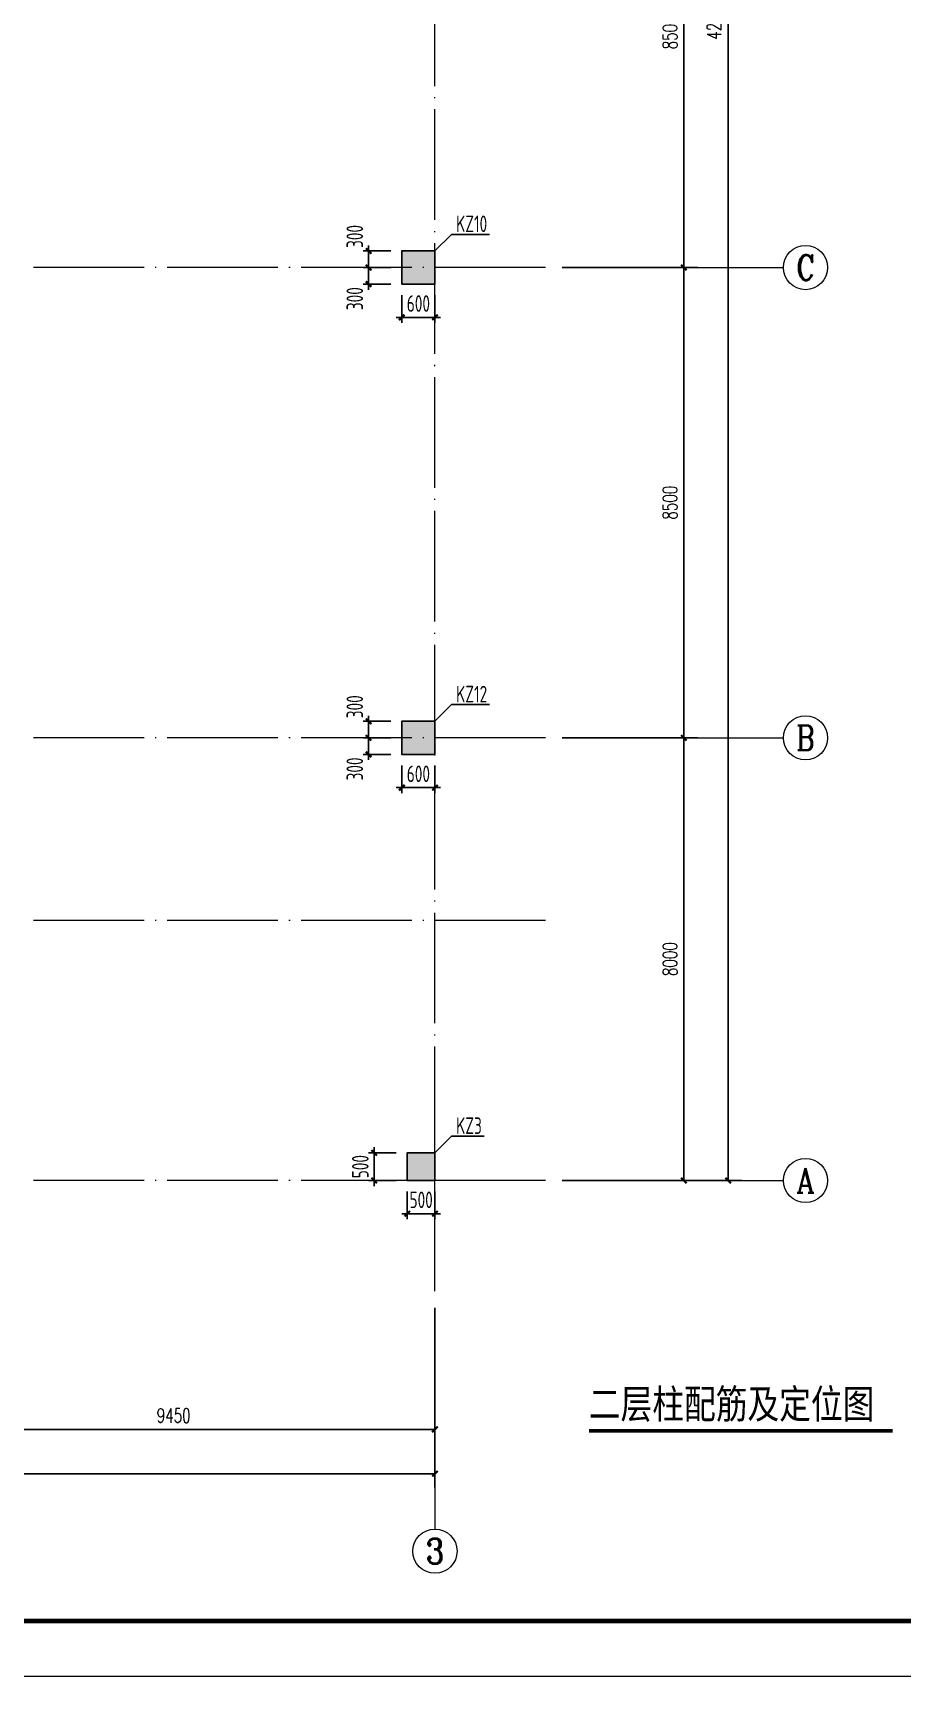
# Model space of a CAD drawing. Extents: x 3968514 to 5230306, y -516551 to -228246.
# Drawn here: x 4691384 to 4707102, y -359553 to -329853 of the extents above; entities that cross this region are included whole.
import ezdxf
from ezdxf.enums import TextEntityAlignment as Align

# ---------------------------------------------------------------- set-up
doc = ezdxf.new("R2010")
doc.units = 0
doc.header["$LTSCALE"] = 1000
doc.header["$MEASUREMENT"] = 0
doc.linetypes.add('DOTE', pattern=[2.42, 2, -0.2, 0.02, -0.2])
for name, color, linetype, lineweight in [('AXIS', 3, 'Continuous', 15), ('AXIS_TEXT', 7, 'Continuous', 15), ('COLU-DIM', 3, 'Continuous', 25), ('COLU-HATCH', 251, 'Continuous', 25), ('COLU-TEXT', 2, 'Continuous', 25), ('DOTE', 1, 'DOTE', 9), ('FRAME', 3, 'Continuous', 18)]:
    doc.layers.add(name, color=color, linetype=linetype, lineweight=lineweight)
for name, color, linetype in [('COLU', 7, 'Continuous'), ('DIM_SYMB', 3, 'Continuous'), ('PUB_TEXT', 7, 'Continuous')]:
    doc.layers.add(name, color=color, linetype=linetype)
doc.styles.add('-黑体', font='simhei.ttf', dxfattribs={"width": 0.8})
doc.styles.add('_TCH_AXIS', font='COMPLEX', dxfattribs={"bigfont": 'GBCBIG'})
doc.styles.add('_TCH_DIM_T3', font='SIMPLEX.shx', dxfattribs={"width": 0.7, "bigfont": 'GBCBIG.shx'})
doc.styles.add('COMPLEX', font='COMPLEX')
doc.styles.add('FromPkpm', font='Tssdeng.shx', dxfattribs={"width": 0.7, "bigfont": 'hztxt.shx'})
doc.dimstyles.new('_TCH_ARCH&&100', dxfattribs={"dimtxt": 255, "dimasz": 100, "dimexe": 250, "dimexo": 300, "dimgap": 122.5, "dimtad": 1, "dimdec": 0, "dimzin": 0, "dimdsep": 46, "dimtxsty": '_TCH_DIM_T3', "dimblk": 'ARCHTICK', "dimcen": 0.09, "dimclrt": 7, "dimazin": 2, "dimtfac": 1, "dimtdec": 0, "dimtix": 1, "dimtmove": 2, "dimatfit": 3, "dimfxl": 150, "dimtolj": 1, "dimtzin": 0, "dimarcsym": 0})
doc.dimstyles.new('Pkpm_1', dxfattribs={"dimtxt": 250, "dimasz": 100, "dimexe": 100, "dimexo": 0.0625, "dimgap": 100, "dimtad": 1, "dimdec": 0, "dimrnd": 1, "dimzin": 0, "dimdsep": 46, "dimtxsty": 'FromPkpm', "dimblk1": 'ARCHTICK', "dimblk2": 'ARCHTICK', "dimsah": 1, "dimcen": 0.09, "dimdle": 100, "dimadec": 0, "dimazin": 0, "dimtfac": 1, "dimtdec": 0, "dimtix": 1, "dimtmove": 2, "dimatfit": 1, "dimfxl": 1, "dimtolj": 1, "dimtzin": 0, "dimarcsym": 0})

# ---------------------------------------------------------------- blocks, each defined once
blk = doc.blocks.new('A$C0B803521')
at = {"layer": 'FRAME', "lineweight": 140}
blk.add_line((-97543, 35252), (-16943, 35252), dxfattribs=at)
at = {"layer": 'FRAME', "lineweight": 18}
blk.add_line((-100043, 34252), (-15943, 34252), dxfattribs=at)
blk = doc.blocks.new('_ArchTick')
at = {"color": 0, "linetype": 'ByBlock', "const_width": 0.4}
blk.add_lwpolyline([(-0.5, -0.5), (0.5, 0.5)], dxfattribs=at)
blk = doc.blocks.new('*D407')
at = {"layer": 'COLU-DIM', "color": 0, "lineweight": -2, "transparency": 16777216}
for p, q in [((4697855, -334095), (4697355, -334095)), ((4697455, -334095), (4697455, -333995)), ((4697455, -334395), (4697455, -334095)), ((4697855, -334395), (4697355, -334395)), ((4697455, -334395), (4697455, -334495))]:
    blk.add_line(p, q, dxfattribs=at)
at = {"layer": 'Defpoints', "color": 0, "transparency": 16777216}
for p in [(4697455, -334095), (4698055, -334095), (4698055, -334395)]:
    blk.add_point(p, dxfattribs=at)
at = {"layer": 'COLU-DIM', "color": 0, "lineweight": -2, "transparency": 16777216, "xscale": 100, "yscale": 100, "zscale": 100}
for p, rotation in [((4697455, -334095), 270), ((4697455, -334395), 90)]:
    blk.add_blockref('_ArchTick', p, dxfattribs=dict(at, rotation=rotation))
at = {"layer": 'COLU-DIM', "color": 7, "transparency": 16777216, "insert": (4697205, -334657), "char_height": 300, "attachment_point": 5, "rotation": 90, "style": 'FromPkpm'}
blk.add_mtext('\\A1;300', dxfattribs=at)
blk = doc.blocks.new('*D385')
at = {"layer": 'COLU-DIM', "color": 0, "lineweight": -2, "transparency": 16777216}
for p, q in [((4697855, -333795), (4697355, -333795)), ((4697455, -333795), (4697455, -333695)), ((4697455, -334095), (4697455, -333795)), ((4697855, -334095), (4697355, -334095)), ((4697455, -334095), (4697455, -334195))]:
    blk.add_line(p, q, dxfattribs=at)
at = {"layer": 'Defpoints', "color": 0, "transparency": 16777216}
for p in [(4697455, -333795), (4698055, -333795), (4698055, -334095)]:
    blk.add_point(p, dxfattribs=at)
at = {"layer": 'COLU-DIM', "color": 0, "lineweight": -2, "transparency": 16777216, "xscale": 100, "yscale": 100, "zscale": 100}
for p, rotation in [((4697455, -333795), 270), ((4697455, -334095), 90)]:
    blk.add_blockref('_ArchTick', p, dxfattribs=dict(at, rotation=rotation))
at = {"layer": 'COLU-DIM', "color": 7, "transparency": 16777216, "insert": (4697205, -333533), "char_height": 300, "attachment_point": 5, "rotation": 90, "style": 'FromPkpm'}
blk.add_mtext('\\A1;300', dxfattribs=at)
blk = doc.blocks.new('*D378')
at = {"layer": 'COLU-DIM', "color": 0, "lineweight": -2, "transparency": 16777216}
for p, q in [((4698055, -334595), (4698055, -335095)), ((4698655, -334595), (4698655, -335095)), ((4698055, -334995), (4697955, -334995)), ((4698055, -334995), (4698655, -334995)), ((4698655, -334995), (4698755, -334995))]:
    blk.add_line(p, q, dxfattribs=at)
at = {"layer": 'Defpoints', "color": 0, "transparency": 16777216}
for p in [(4698055, -334395), (4698655, -334395), (4698655, -334995)]:
    blk.add_point(p, dxfattribs=at)
at = {"layer": 'COLU-DIM', "color": 0, "lineweight": -2, "transparency": 16777216, "xscale": 100, "yscale": 100, "zscale": 100}
blk.add_blockref('_ArchTick', (4698055, -334995), dxfattribs=at)
at = {"layer": 'COLU-DIM', "color": 0, "lineweight": -2, "transparency": 16777216, "xscale": 100, "yscale": 100, "zscale": 100, "rotation": 180}
blk.add_blockref('_ArchTick', (4698655, -334995), dxfattribs=at)
at = {"layer": 'COLU-DIM', "color": 7, "transparency": 16777216, "insert": (4698355, -334745), "char_height": 300, "attachment_point": 5, "style": 'FromPkpm'}
blk.add_mtext('\\A1;600', dxfattribs=at)
blk = doc.blocks.new('*D377')
at = {"layer": 'COLU-DIM', "color": 0, "lineweight": -2, "transparency": 16777216}
for p, q in [((4697955, -350095), (4697455, -350095)), ((4697555, -350095), (4697555, -349995)), ((4697555, -350595), (4697555, -350095)), ((4697955, -350595), (4697455, -350595)), ((4697555, -350595), (4697555, -350695))]:
    blk.add_line(p, q, dxfattribs=at)
at = {"layer": 'Defpoints', "color": 0, "transparency": 16777216}
for p in [(4697555, -350095), (4698155, -350095), (4698155, -350595)]:
    blk.add_point(p, dxfattribs=at)
at = {"layer": 'COLU-DIM', "color": 0, "lineweight": -2, "transparency": 16777216, "xscale": 100, "yscale": 100, "zscale": 100}
for p, rotation in [((4697555, -350095), 270), ((4697555, -350595), 90)]:
    blk.add_blockref('_ArchTick', p, dxfattribs=dict(at, rotation=rotation))
at = {"layer": 'COLU-DIM', "color": 7, "transparency": 16777216, "insert": (4697305, -350345), "char_height": 300, "attachment_point": 5, "rotation": 90, "style": 'FromPkpm'}
blk.add_mtext('\\A1;500', dxfattribs=at)
blk = doc.blocks.new('*D370')
at = {"layer": 'COLU-DIM', "color": 0, "lineweight": -2, "transparency": 16777216}
for p, q in [((4697855, -342295), (4697355, -342295)), ((4697455, -342295), (4697455, -342195)), ((4697455, -342595), (4697455, -342295)), ((4697855, -342595), (4697355, -342595)), ((4697455, -342595), (4697455, -342695))]:
    blk.add_line(p, q, dxfattribs=at)
at = {"layer": 'Defpoints', "color": 0, "transparency": 16777216}
for p in [(4697455, -342295), (4698055, -342295), (4698055, -342595)]:
    blk.add_point(p, dxfattribs=at)
at = {"layer": 'COLU-DIM', "color": 0, "lineweight": -2, "transparency": 16777216, "xscale": 100, "yscale": 100, "zscale": 100}
for p, rotation in [((4697455, -342295), 270), ((4697455, -342595), 90)]:
    blk.add_blockref('_ArchTick', p, dxfattribs=dict(at, rotation=rotation))
at = {"layer": 'COLU-DIM', "color": 7, "transparency": 16777216, "insert": (4697205, -342033), "char_height": 300, "attachment_point": 5, "rotation": 90, "style": 'FromPkpm'}
blk.add_mtext('\\A1;300', dxfattribs=at)
blk = doc.blocks.new('*D369')
at = {"layer": 'COLU-DIM', "color": 0, "lineweight": -2, "transparency": 16777216}
for p, q in [((4697855, -342595), (4697355, -342595)), ((4697455, -342595), (4697455, -342495)), ((4697455, -342895), (4697455, -342595)), ((4697855, -342895), (4697355, -342895)), ((4697455, -342895), (4697455, -342995))]:
    blk.add_line(p, q, dxfattribs=at)
at = {"layer": 'Defpoints', "color": 0, "transparency": 16777216}
for p in [(4697455, -342595), (4698055, -342595), (4698055, -342895)]:
    blk.add_point(p, dxfattribs=at)
at = {"layer": 'COLU-DIM', "color": 0, "lineweight": -2, "transparency": 16777216, "xscale": 100, "yscale": 100, "zscale": 100}
for p, rotation in [((4697455, -342595), 270), ((4697455, -342895), 90)]:
    blk.add_blockref('_ArchTick', p, dxfattribs=dict(at, rotation=rotation))
at = {"layer": 'COLU-DIM', "color": 7, "transparency": 16777216, "insert": (4697205, -343157), "char_height": 300, "attachment_point": 5, "rotation": 90, "style": 'FromPkpm'}
blk.add_mtext('\\A1;300', dxfattribs=at)
blk = doc.blocks.new('*D363')
at = {"layer": 'COLU-DIM', "color": 0, "lineweight": -2, "transparency": 16777216}
for p, q in [((4698155, -350795), (4698155, -351295)), ((4698655, -350795), (4698655, -351295)), ((4698155, -351195), (4698055, -351195)), ((4698155, -351195), (4698655, -351195)), ((4698655, -351195), (4698755, -351195))]:
    blk.add_line(p, q, dxfattribs=at)
at = {"layer": 'Defpoints', "color": 0, "transparency": 16777216}
for p in [(4698155, -350595), (4698655, -350595), (4698655, -351195)]:
    blk.add_point(p, dxfattribs=at)
at = {"layer": 'COLU-DIM', "color": 0, "lineweight": -2, "transparency": 16777216, "xscale": 100, "yscale": 100, "zscale": 100}
blk.add_blockref('_ArchTick', (4698155, -351195), dxfattribs=at)
at = {"layer": 'COLU-DIM', "color": 0, "lineweight": -2, "transparency": 16777216, "xscale": 100, "yscale": 100, "zscale": 100, "rotation": 180}
blk.add_blockref('_ArchTick', (4698655, -351195), dxfattribs=at)
at = {"layer": 'COLU-DIM', "color": 7, "transparency": 16777216, "insert": (4698405, -350945), "char_height": 300, "attachment_point": 5, "style": 'FromPkpm'}
blk.add_mtext('\\A1;500', dxfattribs=at)
blk = doc.blocks.new('*D359')
at = {"layer": 'COLU-DIM', "color": 0, "lineweight": -2, "transparency": 16777216}
for p, q in [((4698055, -343095), (4698055, -343595)), ((4698655, -343095), (4698655, -343595)), ((4698055, -343495), (4697955, -343495)), ((4698055, -343495), (4698655, -343495)), ((4698655, -343495), (4698755, -343495))]:
    blk.add_line(p, q, dxfattribs=at)
at = {"layer": 'Defpoints', "color": 0, "transparency": 16777216}
for p in [(4698055, -342895), (4698655, -342895), (4698655, -343495)]:
    blk.add_point(p, dxfattribs=at)
at = {"layer": 'COLU-DIM', "color": 0, "lineweight": -2, "transparency": 16777216, "xscale": 100, "yscale": 100, "zscale": 100}
blk.add_blockref('_ArchTick', (4698055, -343495), dxfattribs=at)
at = {"layer": 'COLU-DIM', "color": 0, "lineweight": -2, "transparency": 16777216, "xscale": 100, "yscale": 100, "zscale": 100, "rotation": 180}
blk.add_blockref('_ArchTick', (4698655, -343495), dxfattribs=at)
at = {"layer": 'COLU-DIM', "color": 7, "transparency": 16777216, "insert": (4698355, -343245), "char_height": 300, "attachment_point": 5, "style": 'FromPkpm'}
blk.add_mtext('\\A1;600', dxfattribs=at)
blk = doc.blocks.new('_AXISO')
blk.add_circle((0, 0), 0.5)
at = {"layer": 'AXIS_TEXT', "style": 'COMPLEX', "width": 1.041667}
blk.add_attdef('A', text='', height=0.56, dxfattribs=at).set_placement((-0.25, -0.28), (0.25, -0.28), align=Align.FIT)
blk = doc.blocks.new('*D1341')
at = {"layer": 'AXIS', "color": 0, "lineweight": -2, "transparency": 16777216}
for p, q in [((0, -44300), (0, -47550)), ((17000, -44300), (17000, -47550)), ((0, -47300), (17000, -47300))]:
    blk.add_line(p, q, dxfattribs=at)
at = {"layer": 'Defpoints', "color": 0, "transparency": 16777216}
for p in [(0, -44000), (17000, -44000), (17000, -47300)]:
    blk.add_point(p, dxfattribs=at)
at = {"layer": 'AXIS', "color": 0, "lineweight": -2, "transparency": 16777216, "xscale": 100, "yscale": 100, "zscale": 100, "rotation": 180}
blk.add_blockref('_ArchTick', (0, -47300), dxfattribs=at)
at = {"layer": 'AXIS', "color": 0, "lineweight": -2, "transparency": 16777216, "xscale": 100, "yscale": 100, "zscale": 100}
blk.add_blockref('_ArchTick', (17000, -47300), dxfattribs=at)
at = {"layer": 'AXIS', "color": 7, "transparency": 16777216, "insert": (8500, -47050), "char_height": 255, "attachment_point": 5, "style": '_TCH_DIM_T3'}
blk.add_mtext('\\A1;17000', dxfattribs=at)
blk = doc.blocks.new('*D1343')
at = {"layer": 'AXIS', "color": 0, "lineweight": -2, "transparency": 16777216}
for p, q in [((7550, -44300), (7550, -46750)), ((17000, -44300), (17000, -46750)), ((7550, -46500), (17000, -46500))]:
    blk.add_line(p, q, dxfattribs=at)
at = {"layer": 'Defpoints', "color": 0, "transparency": 16777216}
for p in [(7550, -44000), (17000, -44000), (17000, -46500)]:
    blk.add_point(p, dxfattribs=at)
at = {"layer": 'AXIS', "color": 0, "lineweight": -2, "transparency": 16777216, "xscale": 100, "yscale": 100, "zscale": 100, "rotation": 180}
blk.add_blockref('_ArchTick', (7550, -46500), dxfattribs=at)
at = {"layer": 'AXIS', "color": 0, "lineweight": -2, "transparency": 16777216, "xscale": 100, "yscale": 100, "zscale": 100}
blk.add_blockref('_ArchTick', (17000, -46500), dxfattribs=at)
at = {"layer": 'AXIS', "color": 7, "transparency": 16777216, "insert": (12275, -46250), "char_height": 255, "attachment_point": 5, "style": '_TCH_DIM_T3'}
blk.add_mtext('\\A1;9450', dxfattribs=at)
blk = doc.blocks.new('*D1347')
at = {"layer": 'AXIS', "color": 0, "lineweight": -2, "transparency": 16777216}
for p, q in [((19300, 0), (22550, 0)), ((22300, -42000), (22300, 0)), ((19300, -42000), (22550, -42000))]:
    blk.add_line(p, q, dxfattribs=at)
at = {"layer": 'Defpoints', "color": 0, "transparency": 16777216}
for p in [(19000, 0), (22300, 0), (19000, -42000)]:
    blk.add_point(p, dxfattribs=at)
at = {"layer": 'AXIS', "color": 0, "lineweight": -2, "transparency": 16777216, "xscale": 100, "yscale": 100, "zscale": 100}
for p, rotation in [((22300, 0), 90), ((22300, -42000), 270)]:
    blk.add_blockref('_ArchTick', p, dxfattribs=dict(at, rotation=rotation))
at = {"layer": 'AXIS', "color": 7, "transparency": 16777216, "insert": (22050, -21000), "char_height": 255, "attachment_point": 5, "rotation": 90, "style": '_TCH_DIM_T3'}
blk.add_mtext('\\A1;42000', dxfattribs=at)
blk = doc.blocks.new('*D1348')
at = {"layer": 'AXIS', "color": 0, "lineweight": -2, "transparency": 16777216}
for p, q in [((19300, -34000), (21750, -34000)), ((21500, -42000), (21500, -34000)), ((19300, -42000), (21750, -42000))]:
    blk.add_line(p, q, dxfattribs=at)
at = {"layer": 'Defpoints', "color": 0, "transparency": 16777216}
for p in [(19000, -34000), (21500, -34000), (19000, -42000)]:
    blk.add_point(p, dxfattribs=at)
at = {"layer": 'AXIS', "color": 0, "lineweight": -2, "transparency": 16777216, "xscale": 100, "yscale": 100, "zscale": 100}
for p, rotation in [((21500, -34000), 90), ((21500, -42000), 270)]:
    blk.add_blockref('_ArchTick', p, dxfattribs=dict(at, rotation=rotation))
at = {"layer": 'AXIS', "color": 7, "transparency": 16777216, "insert": (21250, -38000), "char_height": 255, "attachment_point": 5, "rotation": 90, "style": '_TCH_DIM_T3'}
blk.add_mtext('\\A1;8000', dxfattribs=at)
blk = doc.blocks.new('*D1349')
at = {"layer": 'AXIS', "color": 0, "lineweight": -2, "transparency": 16777216}
for p, q in [((19300, -25500), (21750, -25500)), ((21500, -34000), (21500, -25500)), ((19300, -34000), (21750, -34000))]:
    blk.add_line(p, q, dxfattribs=at)
at = {"layer": 'Defpoints', "color": 0, "transparency": 16777216}
for p in [(19000, -25500), (21500, -25500), (19000, -34000)]:
    blk.add_point(p, dxfattribs=at)
at = {"layer": 'AXIS', "color": 0, "lineweight": -2, "transparency": 16777216, "xscale": 100, "yscale": 100, "zscale": 100}
for p, rotation in [((21500, -25500), 90), ((21500, -34000), 270)]:
    blk.add_blockref('_ArchTick', p, dxfattribs=dict(at, rotation=rotation))
at = {"layer": 'AXIS', "color": 7, "transparency": 16777216, "insert": (21250, -29750), "char_height": 255, "attachment_point": 5, "rotation": 90, "style": '_TCH_DIM_T3'}
blk.add_mtext('\\A1;8500', dxfattribs=at)
blk = doc.blocks.new('*D1350')
at = {"layer": 'AXIS', "color": 0, "lineweight": -2, "transparency": 16777216}
for p, q in [((19300, -17000), (21750, -17000)), ((21500, -25500), (21500, -17000)), ((19300, -25500), (21750, -25500))]:
    blk.add_line(p, q, dxfattribs=at)
at = {"layer": 'Defpoints', "color": 0, "transparency": 16777216}
for p in [(19000, -17000), (21500, -17000), (19000, -25500)]:
    blk.add_point(p, dxfattribs=at)
at = {"layer": 'AXIS', "color": 0, "lineweight": -2, "transparency": 16777216, "xscale": 100, "yscale": 100, "zscale": 100}
for p, rotation in [((21500, -17000), 90), ((21500, -25500), 270)]:
    blk.add_blockref('_ArchTick', p, dxfattribs=dict(at, rotation=rotation))
at = {"layer": 'AXIS', "color": 7, "transparency": 16777216, "insert": (21250, -21250), "char_height": 255, "attachment_point": 5, "rotation": 90, "style": '_TCH_DIM_T3'}
blk.add_mtext('\\A1;8500', dxfattribs=at)
blk = doc.blocks.new('A$Cbcbeac01')
at = {"layer": 'AXIS'}
for p, q in [((19300, -25500), (23300, -25500)), ((19300, -34000), (23300, -34000)), ((19300, -42000), (23300, -42000)), ((17000, -44300), (17000, -48300))]:
    blk.add_line(p, q, dxfattribs=at)
at = {"layer": 'DOTE'}
for p, q in [((17000, -44000), (17000, 2000)), ((19000, -25500), (-2000, -25500)), ((19000, -34000), (-2000, -34000)), ((19000, -42000), (-2000, -42000))]:
    blk.add_line(p, q, dxfattribs=at)
at = {"layer": 'AXIS'}
ref = blk.add_blockref('_AXISO', (23700, -25500), dxfattribs=dict(at, xscale=800, yscale=800, zscale=800))
ref.add_attrib('A', 'C', dxfattribs={"layer": 'AXIS_TEXT', "height": 452, "style": '_TCH_AXIS', "width": 1.024}).set_placement((23534.7, -25726), (23865.3, -25726), align=Align.FIT)
ref = blk.add_blockref('_AXISO', (23700, -34000), dxfattribs=dict(at, xscale=800, yscale=800, zscale=800))
ref.add_attrib('A', 'B', dxfattribs={"layer": 'AXIS_TEXT', "height": 448.3, "style": '_TCH_AXIS', "width": 0.924665}).set_placement((23532.2, -34224.2), (23867.8, -34224.2), align=Align.FIT)
ref = blk.add_blockref('_AXISO', (23700, -42000), dxfattribs=dict(at, xscale=800, yscale=800, zscale=800))
ref.add_attrib('A', 'A', dxfattribs={"layer": 'AXIS_TEXT', "height": 450.2, "style": '_TCH_AXIS', "width": 0.863198}).set_placement((23533.5, -42225.1), (23866.5, -42225.1), align=Align.FIT)
ref = blk.add_blockref('_AXISO', (17000, -48700), dxfattribs=dict(at, xscale=800, yscale=800, zscale=800))
ref.add_attrib('A', '3', dxfattribs={"layer": 'AXIS_TEXT', "height": 453.8, "style": '_TCH_AXIS', "width": 1.084746}).set_placement((16835.9, -48926.9), (17164.1, -48926.9), align=Align.FIT)
for p1, p2, distance, picture, middle in [((19000, -42000), (19000, 0), -3300, '*D1347', (22050, -21000)), ((19000, -25500), (19000, -17000), -2500, '*D1350', (21250, -21250)), ((19000, -34000), (19000, -25500), -2500, '*D1349', (21250, -29750)), ((19000, -42000), (19000, -34000), -2500, '*D1348', (21250, -38000)), ((0, -44000), (17000, -44000), -3300, '*D1341', (8500, -47050)), ((7550, -44000), (17000, -44000), -2500, '*D1343', (12275, -46250))]:
    dim = blk.add_aligned_dim(p1=p1, p2=p2, distance=distance, dimstyle='_TCH_ARCH&&100', dxfattribs=at)
    dim.commit()
    dim.dimension.update_dxf_attribs({"geometry": picture, "text_midpoint": middle})

msp = doc.modelspace()

# ---------------------------------------------------------------- hatches: boundary and pattern name
at = {"layer": 'COLU-HATCH', "transparency": 33554687}
for points in [[(4698654.83494, -334394.70408), (4698654.83494, -333794.70408), (4698054.83494, -333794.70408), (4698054.83494, -334394.70408)], [(4698654.83494, -342894.70505), (4698654.83494, -342294.70505), (4698054.83494, -342294.70505), (4698054.83494, -342894.70505)], [(4698654.83494, -350594.70505), (4698654.83494, -350094.70505), (4698154.83494, -350094.70505), (4698154.83494, -350594.70505)]]:
    msp.add_hatch(color=256, dxfattribs=at).paths.add_polyline_path(points, flags=0)

# ---------------------------------------------------------------- linework, layer by layer
at = {"layer": 'COLU', "elevation": -0.30417}
for points in [[(4698654.83494, -334394.70408), (4698654.83494, -333794.70408), (4698054.83494, -333794.70408), (4698054.83494, -334394.70408)], [(4698654.83494, -342894.70505), (4698654.83494, -342294.70505), (4698054.83494, -342294.70505), (4698054.83494, -342894.70505)], [(4698654.83494, -350594.70505), (4698654.83494, -350094.70505), (4698154.83494, -350094.70505), (4698154.83494, -350594.70505)]]:
    msp.add_lwpolyline(points, close=True, dxfattribs=at)
at = {"layer": 'COLU-TEXT'}
for p, q in [((4698654.83494, -333794.70408, -0.30417), (4698954.83494, -333494.70408, -0.30417)), ((4698954.83494, -333494.70408, -0.30417), (4699639.48338, -333494.70408, -0.30417)), ((4698654.83494, -342294.70505, -0.30417), (4698954.83494, -341994.70408, -0.30417)), ((4698954.83494, -341994.70408, -0.30417), (4699639.48338, -341994.70408, -0.30417)), ((4698654.83494, -350094.70505, -0.30417), (4698954.83494, -349794.70505, -0.30417)), ((4698954.83494, -349794.70505, -0.30417), (4699546.03416, -349794.70505, -0.30417))]:
    msp.add_line(p, q, dxfattribs=at)
at = {"layer": 'DIM_SYMB', "const_width": 70}
msp.add_lwpolyline([(4701436.88236, -355119.84082), (4706931.14397, -355119.84082)], dxfattribs=at)
at = {"layer": 'DOTE'}
msp.add_line((4700654.83494, -345894.70505, -0.30417), (4679654.83494, -345894.70505, -0.30417), dxfattribs=at)

# ---------------------------------------------------------------- block references
for name, p in [('A$C0B803521', (4768163.98699, -393805.3043)), ('A$Cbcbeac01', (4681654.83494, -308594.70505, -0.30417))]:
    msp.add_blockref(name, p)

# ---------------------------------------------------------------- texts
at = {"layer": 'COLU-TEXT', "style": 'FromPkpm', "width": 0.7}
for s, p in [('KZ10', (4699037.83494, -333454.70408, -0.30417)), ('KZ12', (4699037.83494, -341954.70408, -0.30417)), ('KZ3', (4699037.83494, -349754.70505, -0.30417))]:
    msp.add_text(s, height=300, dxfattribs=at).set_placement(p)
at = {"layer": 'PUB_TEXT', "style": '-黑体', "width": 0.8}
msp.add_text('二层柱配筋及定位图', height=525.738397, dxfattribs=at).set_placement((4701436.88236, -354897.1404))

# ---------------------------------------------------------------- dimensions: what is measured, and where the dimension line sits
at = {"layer": 'COLU-DIM'}
for base, p1, p2, picture, middle in [((4697454.83494, -333794.70408, -0.30417), (4698054.83494, -334094.70408, -0.30417), (4698054.83494, -333794.70408, -0.30417), '*D385', (4697204.83494, -333532.70408, -0.30417)), ((4697454.83494, -334094.70408, -0.30417), (4698054.83494, -334394.70408, -0.30417), (4698054.83494, -334094.70408, -0.30417), '*D407', (4697204.83494, -334656.70408, -0.30417)), ((4697454.83494, -342294.70505, -0.30417), (4698054.83494, -342594.70505, -0.30417), (4698054.83494, -342294.70505, -0.30417), '*D370', (4697204.83494, -342032.70505, -0.30417)), ((4697454.83494, -342594.70505, -0.30417), (4698054.83494, -342894.70505, -0.30417), (4698054.83494, -342594.70505, -0.30417), '*D369', (4697204.83494, -343156.70505, -0.30417))]:
    dim = msp.add_linear_dim(base=base, p1=p1, p2=p2, angle=90, dimstyle='Pkpm_1', override={"dimscale": 1, "dimtxt": 300, "dimasz": 100, "dimexe": 100, "dimexo": 200, "dimtad": 1, "dimtih": 0, "dimtoh": 0, "dimdle": 100, "dimclrt": 7}, dxfattribs=at)
    dim.commit()
    dim.dimension.update_dxf_attribs({"geometry": picture, "text_midpoint": middle, "dimtype": 129})
for p1, p2, distance, picture, middle in [((4698054.83494, -334394.70408, -0.30417), (4698654.83494, -334394.70408, -0.30417), -600, '*D378', (4698354.83494, -334744.70408, -0.30417)), ((4698054.83494, -342894.70505, -0.30417), (4698654.83494, -342894.70505, -0.30417), -600, '*D359', (4698354.83494, -343244.70505, -0.30417)), ((4698154.83494, -350594.70505, -0.30417), (4698154.83494, -350094.70505, -0.30417), 600, '*D377', (4697304.83494, -350344.70505, -0.30417)), ((4698154.83494, -350594.70505, -0.30417), (4698654.83494, -350594.70505, -0.30417), -600, '*D363', (4698404.83494, -350944.70505, -0.30417))]:
    dim = msp.add_aligned_dim(p1=p1, p2=p2, distance=distance, dimstyle='Pkpm_1', override={"dimscale": 1, "dimtxt": 300, "dimasz": 100, "dimexe": 100, "dimexo": 200, "dimtad": 1, "dimjust": 0, "dimtih": 0, "dimtoh": 0, "dimdle": 100, "dimclrt": 7, "dimtix": 1, "dimtmove": 2, "dimatfit": 3}, dxfattribs=at)
    dim.commit()
    dim.dimension.update_dxf_attribs({"geometry": picture, "text_midpoint": middle})

doc.saveas('drawing.dxf')
